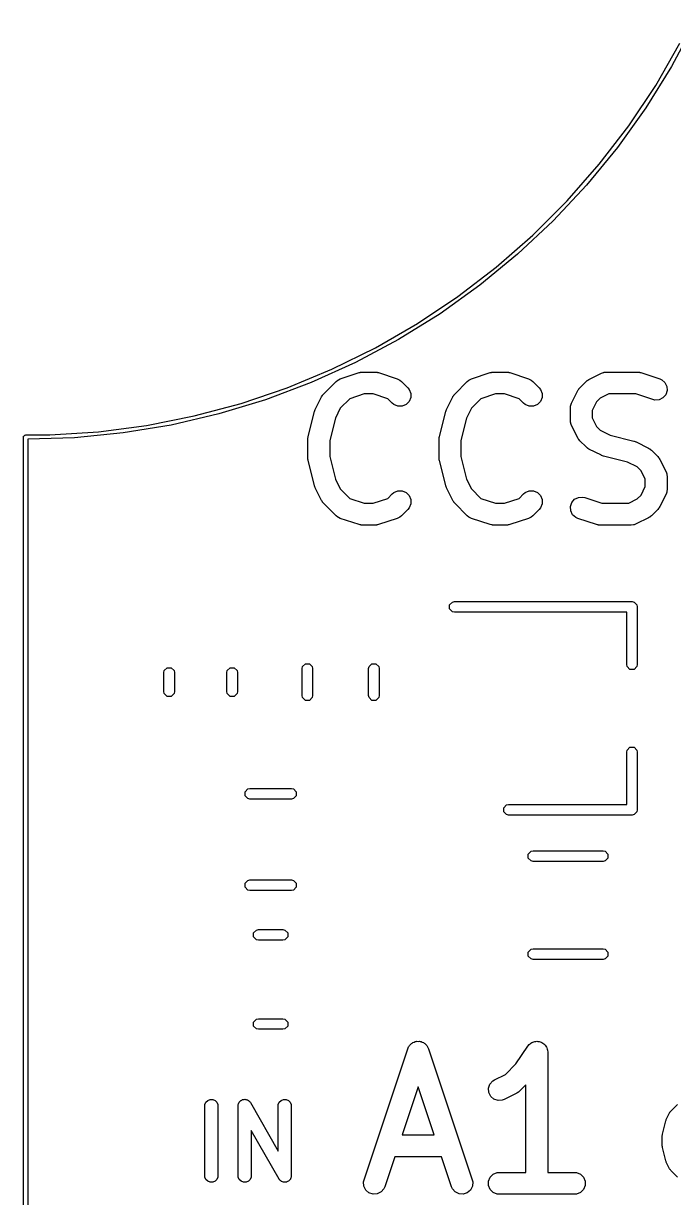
# Model space of a CAD drawing. Extents: x 89 to 178, y -115 to -57.
# Drawn here: x 88.97 to 96.4, y -74.19 to -60.77 of the extents above; entities that cross this region are included whole.
import ezdxf

# ---------------------------------------------------------------- set-up
doc = ezdxf.new("R2010")
doc.units = 0
doc.layers.add('BLACK', color=7, linetype='CONTINUOUS')

msp = doc.modelspace()

# ---------------------------------------------------------------- linework, layer by layer
at = {"layer": 'BLACK', "linetype": 'CONTINUOUS'}
for p, q in [((96.64584, -60.770511), (96.382867, -61.2625)), ((96.200844, -61.477772), (96.478287, -60.997227)), ((96.382867, -61.2625), (96.088278, -61.736236)), ((95.892566, -61.939143), (96.200844, -61.477772)), ((96.088278, -61.736236), (95.763337, -62.189691)), ((95.554773, -62.379363), (95.892566, -61.939143)), ((95.763337, -62.189691), (95.409434, -62.620923)), ((95.188912, -62.796548), (95.554773, -62.379363)), ((95.409434, -62.620923), (95.028085, -63.028085)), ((94.796548, -63.188912), (95.188912, -62.796548)), ((95.028085, -63.028085), (94.620923, -63.409434)), ((94.379363, -63.554773), (94.796548, -63.188912)), ((94.620923, -63.409434), (94.189691, -63.763337)), ((93.939143, -63.892566), (94.379363, -63.554773)), ((94.189691, -63.763337), (93.736236, -64.088278)), ((93.477772, -64.200844), (93.939143, -63.892566)), ((93.736236, -64.088278), (93.2625, -64.382867)), ((92.997227, -64.478287), (93.477772, -64.200844)), ((93.2625, -64.382867), (92.770511, -64.64584)), ((92.499566, -64.723706), (92.997227, -64.478287)), ((92.770511, -64.64584), (92.262376, -64.876073)), ((91.986918, -64.936052), (92.499566, -64.723706)), ((92.596372, -64.833772), (92.810658, -64.762343)), ((92.810658, -64.762343), (92.822751, -64.759593)), ((92.822751, -64.759593), (92.825801, -64.75833)), ((92.825801, -64.75833), (92.830222, -64.757894)), ((92.830222, -64.757894), (92.834552, -64.75691)), ((92.834552, -64.75691), (92.837843, -64.757143)), ((92.837843, -64.757143), (92.850187, -64.755928)), ((92.850187, -64.755928), (92.993044, -64.755928)), ((92.993044, -64.755928), (93.005387, -64.757143)), ((93.005387, -64.757143), (93.008678, -64.75691)), ((93.008678, -64.75691), (93.013007, -64.757894)), ((93.013007, -64.757894), (93.01743, -64.75833)), ((93.01743, -64.75833), (93.02048, -64.759593)), ((93.02048, -64.759593), (93.032573, -64.762343)), ((93.032573, -64.762343), (93.246858, -64.833772)), ((94.096372, -64.833772), (94.310658, -64.762343)), ((94.310658, -64.762343), (94.322751, -64.759593)), ((94.322751, -64.759593), (94.325801, -64.75833)), ((94.325801, -64.75833), (94.330222, -64.757894)), ((94.330222, -64.757894), (94.334552, -64.75691)), ((94.334552, -64.75691), (94.337843, -64.757143)), ((94.337843, -64.757143), (94.350187, -64.755928)), ((94.350187, -64.755928), (94.493044, -64.755928)), ((94.493044, -64.755928), (94.505387, -64.757143)), ((94.505387, -64.757143), (94.508678, -64.75691)), ((94.508678, -64.75691), (94.513007, -64.757894)), ((94.513007, -64.757894), (94.51743, -64.75833)), ((94.51743, -64.75833), (94.52048, -64.759593)), ((94.52048, -64.759593), (94.532573, -64.762343)), ((94.532573, -64.762343), (94.746858, -64.833772)), ((95.437142, -64.840554), (95.579999, -64.769125)), ((95.579999, -64.769125), (95.602884, -64.760367)), ((95.602884, -64.760367), (95.607366, -64.760048)), ((95.607366, -64.760048), (95.611515, -64.75833)), ((95.611515, -64.75833), (95.635901, -64.755928)), ((95.635901, -64.755928), (95.993044, -64.755928)), ((95.993044, -64.755928), (96.005387, -64.757143)), ((96.005387, -64.757143), (96.008678, -64.75691)), ((96.008678, -64.75691), (96.013007, -64.757894)), ((96.013007, -64.757894), (96.01743, -64.75833)), ((96.01743, -64.75833), (96.02048, -64.759593)), ((96.02048, -64.759593), (96.032573, -64.762343)), ((96.032573, -64.762343), (96.246858, -64.833772)), ((91.461481, -65.114414), (91.986918, -64.936052)), ((92.262376, -64.876073), (91.740271, -65.072579)), ((92.404656, -65.006826), (92.547512, -64.863969)), ((92.547512, -64.863969), (92.566454, -64.848424)), ((92.566454, -64.848424), (92.570603, -64.846705)), ((92.570603, -64.846705), (92.573997, -64.843762)), ((92.573997, -64.843762), (92.596372, -64.833772)), ((93.246858, -64.833772), (93.269233, -64.843762)), ((93.269233, -64.843762), (93.272626, -64.846705)), ((93.272626, -64.846705), (93.276776, -64.848424)), ((93.276776, -64.848424), (93.295718, -64.863969)), ((93.295718, -64.863969), (93.367146, -64.935396)), ((93.367146, -64.935396), (93.382691, -64.954338)), ((93.382691, -64.954338), (93.401356, -64.999398)), ((93.904656, -65.006826), (94.047512, -64.863969)), ((94.047512, -64.863969), (94.066454, -64.848424)), ((94.066454, -64.848424), (94.070603, -64.846705)), ((94.070603, -64.846705), (94.073997, -64.843762)), ((94.073997, -64.843762), (94.096372, -64.833772)), ((94.746858, -64.833772), (94.769233, -64.843762)), ((94.769233, -64.843762), (94.772626, -64.846705)), ((94.772626, -64.846705), (94.776776, -64.848424)), ((94.776776, -64.848424), (94.795718, -64.863969)), ((94.795718, -64.863969), (94.867146, -64.935396)), ((94.867146, -64.935396), (94.882691, -64.954338)), ((94.882691, -64.954338), (94.901356, -64.999398)), ((95.309812, -64.967883), (95.316418, -64.957388)), ((95.316418, -64.957388), (95.317682, -64.954338)), ((95.317682, -64.954338), (95.3205, -64.950903)), ((95.3205, -64.950903), (95.322866, -64.947146)), ((95.322866, -64.947146), (95.325357, -64.944984)), ((95.325357, -64.944984), (95.333227, -64.935396)), ((95.333227, -64.935396), (95.404656, -64.863968)), ((95.404656, -64.863968), (95.414244, -64.856099)), ((95.414244, -64.856099), (95.416405, -64.853608)), ((95.416405, -64.853608), (95.420161, -64.851243)), ((95.420161, -64.851243), (95.423598, -64.848423)), ((95.423598, -64.848423), (95.426649, -64.847159)), ((95.426649, -64.847159), (95.437142, -64.840554)), ((96.246858, -64.833772), (96.269233, -64.843762)), ((96.269233, -64.843762), (96.306079, -64.875717)), ((96.306079, -64.875717), (96.327891, -64.919342)), ((96.327891, -64.919342), (96.331348, -64.967991)), ((91.740271, -65.072579), (91.206432, -65.234518)), ((92.309812, -65.182169), (92.381241, -65.039312)), ((92.381241, -65.039312), (92.387848, -65.028815)), ((92.387848, -65.028815), (92.389111, -65.025768)), ((92.389111, -65.025768), (92.391927, -65.022336)), ((92.391927, -65.022336), (92.394295, -65.018575)), ((92.394295, -65.018575), (92.396789, -65.016411)), ((92.396789, -65.016411), (92.404656, -65.006826)), ((92.703424, -65.06161), (92.595775, -65.169258)), ((92.87047, -65.005928), (92.703424, -65.06161)), ((92.97276, -65.005928), (92.87047, -65.005928)), ((93.139807, -65.06161), (92.97276, -65.005928)), ((93.190369, -65.112173), (93.139807, -65.06161)), ((93.382691, -65.093231), (93.348204, -65.127718)), ((93.401356, -65.048171), (93.382691, -65.093231)), ((93.401356, -64.999398), (93.401356, -65.048171)), ((93.809812, -65.182169), (93.881241, -65.039312)), ((93.881241, -65.039312), (93.887848, -65.028815)), ((93.887848, -65.028815), (93.889111, -65.025768)), ((93.889111, -65.025768), (93.891927, -65.022336)), ((93.891927, -65.022336), (93.894295, -65.018575)), ((93.894295, -65.018575), (93.896789, -65.016411)), ((93.896789, -65.016411), (93.904656, -65.006826)), ((94.203424, -65.06161), (94.095775, -65.169258)), ((94.37047, -65.005928), (94.203424, -65.06161)), ((94.47276, -65.005928), (94.37047, -65.005928)), ((94.639807, -65.06161), (94.47276, -65.005928)), ((94.690369, -65.112173), (94.639807, -65.06161)), ((94.882691, -65.093231), (94.848204, -65.127718)), ((94.901356, -65.048171), (94.882691, -65.093231)), ((94.901356, -64.999398), (94.901356, -65.048171)), ((95.238383, -65.110741), (95.309812, -64.967883)), ((95.524346, -65.09783), (95.475187, -65.19615)), ((95.567089, -65.055088), (95.524346, -65.09783)), ((95.665409, -65.005928), (95.567089, -65.055088)), ((95.97276, -65.005928), (95.665409, -65.005928)), ((96.167801, -65.070942), (95.97276, -65.005928)), ((96.191695, -65.076375), (96.167801, -65.070942)), ((96.240345, -65.072918), (96.191695, -65.076375)), ((96.283969, -65.051106), (96.240345, -65.072918)), ((96.315925, -65.014261), (96.283969, -65.051106)), ((96.331348, -64.967991), (96.315925, -65.014261)), ((90.925502, -65.258029), (91.461481, -65.114414)), ((92.228919, -65.493468), (92.300347, -65.207754)), ((92.300347, -65.207754), (92.30099, -65.205954)), ((92.30099, -65.205954), (92.301054, -65.205055)), ((92.301054, -65.205055), (92.304936, -65.194908)), ((92.304936, -65.194908), (92.308592, -65.184679)), ((92.308592, -65.184679), (92.309128, -65.183954)), ((92.309128, -65.183954), (92.309812, -65.182169)), ((92.595775, -65.169258), (92.539555, -65.281698)), ((93.209311, -65.127718), (93.190369, -65.112173)), ((93.254371, -65.146383), (93.209311, -65.127718)), ((93.303144, -65.146383), (93.254371, -65.146383)), ((93.348204, -65.127718), (93.303144, -65.146383)), ((93.728919, -65.493468), (93.800347, -65.207754)), ((93.800347, -65.207754), (93.80099, -65.205954)), ((93.80099, -65.205954), (93.801054, -65.205055)), ((93.801054, -65.205055), (93.804936, -65.194908)), ((93.804936, -65.194908), (93.808592, -65.184679)), ((93.808592, -65.184679), (93.809128, -65.183954)), ((93.809128, -65.183954), (93.809812, -65.182169)), ((94.095775, -65.169258), (94.039555, -65.281698)), ((94.709311, -65.127718), (94.690369, -65.112173)), ((94.754371, -65.146383), (94.709311, -65.127718)), ((94.803144, -65.146383), (94.754371, -65.146383)), ((94.848204, -65.127718), (94.803144, -65.146383)), ((95.225187, -65.166642), (95.227589, -65.142256)), ((95.225187, -65.3095), (95.225187, -65.166642)), ((95.227589, -65.142256), (95.229307, -65.138107)), ((95.229307, -65.138107), (95.229626, -65.133626)), ((95.229626, -65.133626), (95.238383, -65.110741)), ((95.475187, -65.19615), (95.475187, -65.279991)), ((89.83114, -65.438709), (90.381279, -65.366282)), ((90.663145, -65.361195), (90.112736, -65.452067)), ((90.381279, -65.366282), (90.925502, -65.258029)), ((91.206432, -65.234518), (90.663145, -65.361195)), ((92.539555, -65.281698), (92.475187, -65.539173)), ((94.039555, -65.281698), (93.975187, -65.539173)), ((95.227589, -65.333886), (95.225187, -65.3095)), ((95.229307, -65.338034), (95.227589, -65.333886)), ((95.229626, -65.342516), (95.229307, -65.338034)), ((95.238383, -65.365401), (95.229626, -65.342516)), ((95.309812, -65.508259), (95.238383, -65.365401)), ((95.475187, -65.279991), (95.524346, -65.378311)), ((88.975, -65.5), (88.976224, -65.493846)), ((88.975, -106.5), (88.975, -65.5)), ((88.976224, -65.492275), (88.976654, -65.491682)), ((88.976224, -65.493846), (88.976224, -65.492275)), ((88.976654, -65.491682), (88.976903, -65.490433)), ((88.976903, -65.490433), (88.979312, -65.488023)), ((88.979312, -65.488023), (88.985305, -65.479775)), ((88.985305, -65.479775), (88.988646, -65.478689)), ((88.988646, -65.478689), (88.990433, -65.476903)), ((88.990433, -65.476903), (88.994144, -65.476903)), ((88.994144, -65.476903), (89, -65.475)), ((89, -65.475), (89.277443, -65.475)), ((89.277443, -65.475), (89.83114, -65.438709)), ((90.112736, -65.452067), (89.557562, -65.506747)), ((92.226684, -65.50858), (92.227589, -65.499399)), ((92.227589, -65.499399), (92.228293, -65.497697)), ((92.228293, -65.497697), (92.228919, -65.493468)), ((93.726684, -65.50858), (93.727589, -65.499399)), ((93.727589, -65.499399), (93.728293, -65.497697)), ((93.728293, -65.497697), (93.728919, -65.493468)), ((95.524346, -65.378311), (95.567089, -65.421053)), ((95.567089, -65.421053), (95.679528, -65.477273)), ((95.679528, -65.477273), (95.951932, -65.545374)), ((89.557562, -65.506747), (89.025, -65.524181)), ((89.025, -65.524181), (89.025, -106.475818)), ((92.225187, -65.523785), (92.225606, -65.51953)), ((92.225187, -65.738071), (92.225187, -65.523785)), ((92.225335, -65.517709), (92.226684, -65.50858)), ((92.225606, -65.51953), (92.225335, -65.517709)), ((92.475187, -65.539173), (92.475187, -65.722682)), ((93.725187, -65.523785), (93.725606, -65.51953)), ((93.725187, -65.738071), (93.725187, -65.523785)), ((93.725335, -65.517709), (93.726684, -65.50858)), ((93.725606, -65.51953), (93.725335, -65.517709)), ((93.975187, -65.539173), (93.975187, -65.722682)), ((95.316418, -65.518753), (95.309812, -65.508259)), ((95.317682, -65.521804), (95.316418, -65.518753)), ((95.3205, -65.525238), (95.317682, -65.521804)), ((95.322866, -65.528996), (95.3205, -65.525238)), ((95.325357, -65.531157), (95.322866, -65.528996)), ((95.333227, -65.540746), (95.325357, -65.531157)), ((95.404656, -65.612174), (95.333227, -65.540746)), ((95.414244, -65.620042), (95.404656, -65.612174)), ((95.416405, -65.622534), (95.414244, -65.620042)), ((95.420161, -65.624898), (95.416405, -65.622534)), ((95.423598, -65.627719), (95.420161, -65.624898)), ((95.426649, -65.628982), (95.423598, -65.627719)), ((95.437142, -65.635588), (95.426649, -65.628982)), ((95.579999, -65.707017), (95.437142, -65.635588)), ((95.951932, -65.545374), (95.953731, -65.546017)), ((95.953731, -65.546017), (95.954631, -65.546081)), ((95.954631, -65.546081), (95.964777, -65.549963)), ((95.964777, -65.549963), (95.975007, -65.553619)), ((95.975007, -65.553619), (95.975731, -65.554155)), ((95.975731, -65.554155), (95.977517, -65.554839)), ((95.977517, -65.554839), (96.120375, -65.626268)), ((96.120375, -65.626268), (96.130869, -65.632874)), ((96.130869, -65.632874), (96.13392, -65.634138)), ((96.13392, -65.634138), (96.137354, -65.636956)), ((92.225606, -65.742325), (92.225187, -65.738071)), ((92.225335, -65.744147), (92.225606, -65.742325)), ((92.226684, -65.753275), (92.225335, -65.744147)), ((92.227589, -65.762457), (92.226684, -65.753275)), ((92.228293, -65.764158), (92.227589, -65.762457)), ((92.228919, -65.768388), (92.228293, -65.764158)), ((92.300347, -66.054102), (92.228919, -65.768388)), ((92.475187, -65.722682), (92.539555, -65.980157)), ((93.725606, -65.742325), (93.725187, -65.738071)), ((93.725335, -65.744147), (93.725606, -65.742325)), ((93.726684, -65.753275), (93.725335, -65.744147)), ((93.727589, -65.762457), (93.726684, -65.753275)), ((93.728293, -65.764158), (93.727589, -65.762457)), ((93.728919, -65.768388), (93.728293, -65.764158)), ((93.800347, -66.054102), (93.728919, -65.768388)), ((93.975187, -65.722682), (94.039555, -65.980157)), ((95.581784, -65.7077), (95.579999, -65.707017)), ((95.582509, -65.708237), (95.581784, -65.7077)), ((95.592729, -65.711889), (95.582509, -65.708237)), ((95.602884, -65.715775), (95.592729, -65.711889)), ((95.603784, -65.715839), (95.602884, -65.715775)), ((95.605584, -65.716482), (95.603784, -65.715839)), ((95.877988, -65.784582), (95.605584, -65.716482)), ((96.137354, -65.636956), (96.141112, -65.639322)), ((96.141112, -65.639322), (96.143273, -65.641813)), ((96.143273, -65.641813), (96.152862, -65.649683)), ((96.152862, -65.649683), (96.22429, -65.721112)), ((96.22429, -65.721112), (96.232158, -65.7307)), ((96.232158, -65.7307), (96.23465, -65.732861)), ((96.23465, -65.732861), (96.237014, -65.736617)), ((96.237014, -65.736617), (96.239835, -65.740054)), ((96.239835, -65.740054), (96.241098, -65.743105)), ((96.241098, -65.743105), (96.247704, -65.753598)), ((96.247704, -65.753598), (96.319133, -65.896455)), ((95.990426, -65.840801), (95.877988, -65.784582)), ((96.033169, -65.883545), (95.990426, -65.840801)), ((96.08233, -65.981865), (96.033169, -65.883545)), ((96.319133, -65.896455), (96.327891, -65.91934)), ((92.539555, -65.980157), (92.595774, -66.092596)), ((94.039555, -65.980157), (94.095774, -66.092596)), ((96.08233, -66.065705), (96.08233, -65.981865)), ((96.327891, -65.91934), (96.328209, -65.923822)), ((96.328209, -65.923822), (96.329928, -65.927971)), ((96.329928, -65.927971), (96.33233, -65.952357)), ((96.33233, -65.952357), (96.33233, -66.095214)), ((92.30099, -66.055901), (92.300347, -66.054102)), ((92.301054, -66.056801), (92.30099, -66.055901)), ((92.304936, -66.066947), (92.301054, -66.056801)), ((92.308592, -66.077177), (92.304936, -66.066947)), ((92.309128, -66.077901), (92.308592, -66.077177)), ((92.309812, -66.079687), (92.309128, -66.077901)), ((92.381241, -66.222544), (92.309812, -66.079687)), ((92.595774, -66.092596), (92.703423, -66.200245)), ((93.139807, -66.200245), (93.190369, -66.149683)), ((93.190369, -66.149683), (93.209311, -66.134138)), ((93.209311, -66.134138), (93.25437, -66.115473)), ((93.25437, -66.115473), (93.303144, -66.115473)), ((93.303144, -66.115473), (93.348204, -66.134137)), ((93.348204, -66.134137), (93.382691, -66.168624)), ((93.382691, -66.168624), (93.401356, -66.213684)), ((93.80099, -66.055901), (93.800347, -66.054102)), ((93.801054, -66.056801), (93.80099, -66.055901)), ((93.804936, -66.066947), (93.801054, -66.056801)), ((93.808592, -66.077177), (93.804936, -66.066947)), ((93.809128, -66.077901), (93.808592, -66.077177)), ((93.809812, -66.079687), (93.809128, -66.077901)), ((93.881241, -66.222544), (93.809812, -66.079687)), ((94.095774, -66.092596), (94.203423, -66.200245)), ((94.639807, -66.200245), (94.690369, -66.149683)), ((94.690369, -66.149683), (94.709311, -66.134138)), ((94.709311, -66.134138), (94.75437, -66.115473)), ((94.75437, -66.115473), (94.803144, -66.115473)), ((94.803144, -66.115473), (94.848204, -66.134137)), ((94.848204, -66.134137), (94.882691, -66.168624)), ((94.882691, -66.168624), (94.901356, -66.213684)), ((95.990427, -66.206767), (96.033169, -66.164025)), ((96.033169, -66.164025), (96.08233, -66.065705)), ((96.319133, -66.151116), (96.247704, -66.293973)), ((96.327891, -66.128231), (96.319133, -66.151116)), ((96.328209, -66.123748), (96.327891, -66.128231)), ((96.329928, -66.1196), (96.328209, -66.123748)), ((96.33233, -66.095214), (96.329928, -66.1196)), ((92.387846, -66.233036), (92.381241, -66.222544)), ((92.38911, -66.236088), (92.387846, -66.233036)), ((92.39193, -66.239524), (92.38911, -66.236088)), ((92.394295, -66.243281), (92.39193, -66.239524)), ((92.396786, -66.245441), (92.394295, -66.243281)), ((92.404655, -66.25503), (92.396786, -66.245441)), ((92.547512, -66.397888), (92.404655, -66.25503)), ((92.703423, -66.200245), (92.870473, -66.255928)), ((92.870473, -66.255928), (92.972758, -66.255928)), ((92.972758, -66.255928), (93.139807, -66.200245)), ((93.401356, -66.262457), (93.382692, -66.307517)), ((93.401356, -66.213684), (93.401356, -66.262457)), ((93.887846, -66.233036), (93.881241, -66.222544)), ((93.88911, -66.236088), (93.887846, -66.233036)), ((93.89193, -66.239524), (93.88911, -66.236088)), ((93.894295, -66.243281), (93.89193, -66.239524)), ((93.896786, -66.245441), (93.894295, -66.243281)), ((93.904655, -66.25503), (93.896786, -66.245441)), ((94.047512, -66.397888), (93.904655, -66.25503)), ((94.203423, -66.200245), (94.370473, -66.255928)), ((94.370473, -66.255928), (94.472758, -66.255928)), ((94.472758, -66.255928), (94.639807, -66.200245)), ((94.901356, -66.262457), (94.882692, -66.307517)), ((94.901356, -66.213684), (94.901356, -66.262457)), ((95.226169, -66.293866), (95.241592, -66.247597)), ((95.229626, -66.342516), (95.226169, -66.293866)), ((95.241592, -66.247597), (95.273547, -66.210751)), ((95.273547, -66.210751), (95.317171, -66.188939)), ((95.317171, -66.188939), (95.365821, -66.185482)), ((95.365821, -66.185482), (95.389715, -66.190914)), ((95.389715, -66.190914), (95.584759, -66.255928)), ((95.584759, -66.255928), (95.892106, -66.255928)), ((95.892106, -66.255928), (95.990427, -66.206767)), ((96.241098, -66.304465), (96.239835, -66.307517)), ((96.247704, -66.293973), (96.241098, -66.304465)), ((92.566454, -66.413433), (92.547512, -66.397888)), ((92.570605, -66.415152), (92.566454, -66.413433)), ((92.573998, -66.418095), (92.570605, -66.415152)), ((92.596373, -66.428086), (92.573998, -66.418095)), ((92.810659, -66.499514), (92.596373, -66.428086)), ((93.246858, -66.428086), (93.032572, -66.499514)), ((93.269233, -66.418095), (93.246858, -66.428086)), ((93.272625, -66.415152), (93.269233, -66.418095)), ((93.276777, -66.413433), (93.272625, -66.415152)), ((93.295719, -66.397888), (93.276777, -66.413433)), ((93.367147, -66.326459), (93.295719, -66.397888)), ((93.382692, -66.307517), (93.367147, -66.326459)), ((94.066454, -66.413433), (94.047512, -66.397888)), ((94.070605, -66.415152), (94.066454, -66.413433)), ((94.073998, -66.418095), (94.070605, -66.415152)), ((94.096373, -66.428086), (94.073998, -66.418095)), ((94.310659, -66.499514), (94.096373, -66.428086)), ((94.746858, -66.428086), (94.532572, -66.499514)), ((94.769233, -66.418095), (94.746858, -66.428086)), ((94.772625, -66.415152), (94.769233, -66.418095)), ((94.776777, -66.413433), (94.772625, -66.415152)), ((94.795719, -66.397888), (94.776777, -66.413433)), ((94.867147, -66.326459), (94.795719, -66.397888)), ((94.882692, -66.307517), (94.867147, -66.326459)), ((95.251438, -66.38614), (95.229626, -66.342516)), ((95.288284, -66.418095), (95.251438, -66.38614)), ((95.310659, -66.428086), (95.288284, -66.418095)), ((95.524945, -66.499514), (95.310659, -66.428086)), ((96.120374, -66.421304), (95.977516, -66.492732)), ((96.130872, -66.414695), (96.120374, -66.421304)), ((96.13392, -66.413433), (96.130872, -66.414695)), ((96.13735, -66.410617), (96.13392, -66.413433)), ((96.141112, -66.40825), (96.13735, -66.410617)), ((96.143276, -66.405754), (96.141112, -66.40825)), ((96.152862, -66.397888), (96.143276, -66.405754)), ((96.22429, -66.326459), (96.152862, -66.397888)), ((96.232158, -66.31687), (96.22429, -66.326459)), ((96.23465, -66.31471), (96.232158, -66.31687)), ((96.237014, -66.310953), (96.23465, -66.31471)), ((96.239835, -66.307517), (96.237014, -66.310953)), ((92.822752, -66.502263), (92.810659, -66.499514)), ((92.825801, -66.503526), (92.822752, -66.502263)), ((92.830222, -66.503961), (92.825801, -66.503526)), ((92.834553, -66.504946), (92.830222, -66.503961)), ((92.837843, -66.504712), (92.834553, -66.504946)), ((92.850187, -66.505928), (92.837843, -66.504712)), ((92.993044, -66.505928), (92.850187, -66.505928)), ((93.005387, -66.504712), (92.993044, -66.505928)), ((93.008678, -66.504946), (93.005387, -66.504712)), ((93.013008, -66.503961), (93.008678, -66.504946)), ((93.01743, -66.503526), (93.013008, -66.503961)), ((93.020478, -66.502263), (93.01743, -66.503526)), ((93.032572, -66.499514), (93.020478, -66.502263)), ((94.322752, -66.502263), (94.310659, -66.499514)), ((94.325801, -66.503526), (94.322752, -66.502263)), ((94.330222, -66.503961), (94.325801, -66.503526)), ((94.334553, -66.504946), (94.330222, -66.503961)), ((94.337843, -66.504712), (94.334553, -66.504946)), ((94.350187, -66.505928), (94.337843, -66.504712)), ((94.493044, -66.505928), (94.350187, -66.505928)), ((94.505387, -66.504712), (94.493044, -66.505928)), ((94.508678, -66.504946), (94.505387, -66.504712)), ((94.513008, -66.503961), (94.508678, -66.504946)), ((94.51743, -66.503526), (94.513008, -66.503961)), ((94.520478, -66.502263), (94.51743, -66.503526)), ((94.532572, -66.499514), (94.520478, -66.502263)), ((95.537038, -66.502263), (95.524945, -66.499514)), ((95.540087, -66.503526), (95.537038, -66.502263)), ((95.544508, -66.503961), (95.540087, -66.503526)), ((95.548839, -66.504946), (95.544508, -66.503961)), ((95.552129, -66.504712), (95.548839, -66.504946)), ((95.564473, -66.505928), (95.552129, -66.504712)), ((95.921615, -66.505928), (95.564473, -66.505928)), ((95.946001, -66.503526), (95.921615, -66.505928)), ((95.95015, -66.501807), (95.946001, -66.503526)), ((95.95463, -66.501489), (95.95015, -66.501807)), ((95.977516, -66.492732), (95.95463, -66.501489)), ((93.877039, -67.384567), (93.9, -67.38)), ((93.9, -67.38), (95.93, -67.38)), ((95.93, -67.38), (95.952961, -67.384567)), ((93.844567, -67.417039), (93.877039, -67.384567)), ((93.844567, -67.462961), (93.844567, -67.417039)), ((93.877039, -67.495433), (93.844567, -67.462961)), ((93.9, -67.5), (93.877039, -67.495433)), ((95.87, -67.5), (93.9, -67.5)), ((95.87, -68.1), (95.87, -67.5)), ((95.952961, -67.384567), (95.985433, -67.417039)), ((95.985433, -67.417039), (95.99, -67.44)), ((95.99, -67.44), (95.99, -68.1)), ((90.58, -68.192164), (90.584567, -68.169203)), ((90.584567, -68.169203), (90.617039, -68.136731)), ((90.617039, -68.136731), (90.662961, -68.136731)), ((90.662961, -68.136731), (90.695433, -68.169203)), ((90.695433, -68.169203), (90.7, -68.192164)), ((91.3, -68.192164), (91.304567, -68.169203)), ((91.304567, -68.169203), (91.337039, -68.136731)), ((91.337039, -68.136731), (91.382961, -68.136731)), ((91.382961, -68.136731), (91.415433, -68.169203)), ((91.415433, -68.169203), (91.42, -68.192164)), ((92.16, -68.146359), (92.164567, -68.123398)), ((92.16, -68.453641), (92.16, -68.146359)), ((92.164567, -68.123398), (92.197039, -68.090926)), ((92.197039, -68.090926), (92.242961, -68.090926)), ((92.242961, -68.090926), (92.275433, -68.123398)), ((92.275433, -68.123398), (92.28, -68.146359)), ((92.28, -68.146359), (92.28, -68.453641)), ((92.92, -68.146359), (92.924567, -68.123398)), ((92.92, -68.453641), (92.92, -68.146359)), ((92.924567, -68.123398), (92.957039, -68.090926)), ((92.957039, -68.090926), (93.002961, -68.090926)), ((93.002961, -68.090926), (93.035433, -68.123398)), ((93.035433, -68.123398), (93.04, -68.146359)), ((93.04, -68.146359), (93.04, -68.453641)), ((95.874567, -68.122961), (95.87, -68.1)), ((95.907039, -68.155433), (95.874567, -68.122961)), ((95.952961, -68.155433), (95.907039, -68.155433)), ((95.985433, -68.122961), (95.952961, -68.155433)), ((95.99, -68.1), (95.985433, -68.122961)), ((90.58, -68.407836), (90.58, -68.192164)), ((90.7, -68.192164), (90.7, -68.407836)), ((91.3, -68.407836), (91.3, -68.192164)), ((91.42, -68.192164), (91.42, -68.407836)), ((90.584567, -68.430797), (90.58, -68.407836)), ((90.617039, -68.463269), (90.584567, -68.430797)), ((90.695433, -68.430797), (90.662961, -68.463269)), ((90.7, -68.407836), (90.695433, -68.430797)), ((91.304567, -68.430797), (91.3, -68.407836)), ((91.337039, -68.463269), (91.304567, -68.430797)), ((91.415433, -68.430797), (91.382961, -68.463269)), ((91.42, -68.407836), (91.415433, -68.430797)), ((92.164567, -68.476602), (92.16, -68.453641)), ((92.28, -68.453641), (92.275433, -68.476602)), ((92.924567, -68.476602), (92.92, -68.453641)), ((93.04, -68.453641), (93.035433, -68.476602)), ((90.662961, -68.463269), (90.617039, -68.463269)), ((91.382961, -68.463269), (91.337039, -68.463269)), ((92.197039, -68.509074), (92.164567, -68.476602)), ((92.242961, -68.509074), (92.197039, -68.509074)), ((92.275433, -68.476602), (92.242961, -68.509074)), ((92.957039, -68.509074), (92.924567, -68.476602)), ((93.002961, -68.509074), (92.957039, -68.509074)), ((93.035433, -68.476602), (93.002961, -68.509074)), ((95.87, -69.1), (95.874567, -69.077039)), ((95.87, -69.7), (95.87, -69.1)), ((95.874567, -69.077039), (95.907039, -69.044567)), ((95.907039, -69.044567), (95.952961, -69.044567)), ((95.952961, -69.044567), (95.985433, -69.077039)), ((95.985433, -69.077039), (95.99, -69.1)), ((95.99, -69.1), (95.99, -69.76)), ((91.507309, -69.554539), (91.539781, -69.522067)), ((91.539781, -69.522067), (91.562742, -69.5175)), ((91.562742, -69.5175), (92.037258, -69.5175)), ((92.037258, -69.5175), (92.060219, -69.522067)), ((92.060219, -69.522067), (92.092691, -69.554539)), ((91.507309, -69.600461), (91.507309, -69.554539)), ((91.539781, -69.632933), (91.507309, -69.600461)), ((91.562742, -69.6375), (91.539781, -69.632933)), ((92.037258, -69.6375), (91.562742, -69.6375)), ((92.060219, -69.632933), (92.037258, -69.6375)), ((92.092691, -69.600461), (92.060219, -69.632933)), ((92.092691, -69.554539), (92.092691, -69.600461)), ((94.464567, -69.737039), (94.497039, -69.704567)), ((94.464567, -69.782961), (94.464567, -69.737039)), ((94.497039, -69.815433), (94.464567, -69.782961)), ((94.497039, -69.704567), (94.52, -69.7)), ((94.52, -69.7), (95.87, -69.7)), ((95.985433, -69.782961), (95.952961, -69.815433)), ((95.99, -69.76), (95.985433, -69.782961)), ((94.52, -69.82), (94.497039, -69.815433)), ((95.93, -69.82), (94.52, -69.82)), ((95.952961, -69.815433), (95.93, -69.82)), ((94.744945, -70.267039), (94.777417, -70.234567)), ((94.744945, -70.312961), (94.744945, -70.267039)), ((94.777417, -70.345433), (94.744945, -70.312961)), ((94.777417, -70.234567), (94.800378, -70.23)), ((94.800378, -70.23), (95.599622, -70.23)), ((95.599622, -70.23), (95.622583, -70.234567)), ((95.622583, -70.234567), (95.655055, -70.267039)), ((95.655055, -70.312961), (95.622583, -70.345433)), ((95.655055, -70.267039), (95.655055, -70.312961)), ((94.800378, -70.35), (94.777417, -70.345433)), ((95.599622, -70.35), (94.800378, -70.35)), ((95.622583, -70.345433), (95.599622, -70.35)), ((91.507309, -70.599539), (91.539781, -70.567067)), ((91.507309, -70.645461), (91.507309, -70.599539)), ((91.539781, -70.567067), (91.562742, -70.5625)), ((91.562742, -70.5625), (92.037258, -70.5625)), ((92.037258, -70.5625), (92.060219, -70.567067)), ((92.060219, -70.567067), (92.092691, -70.599539)), ((92.092691, -70.599539), (92.092691, -70.645461)), ((91.539781, -70.677933), (91.507309, -70.645461)), ((91.562742, -70.6825), (91.539781, -70.677933)), ((92.037258, -70.6825), (91.562742, -70.6825)), ((92.060219, -70.677933), (92.037258, -70.6825)), ((92.092691, -70.645461), (92.060219, -70.677933)), ((91.603987, -71.167039), (91.636459, -71.134567)), ((91.636459, -71.134567), (91.65942, -71.13)), ((91.65942, -71.13), (91.94058, -71.13)), ((91.94058, -71.13), (91.963541, -71.134567)), ((91.963541, -71.134567), (91.996013, -71.167039)), ((91.603987, -71.212961), (91.603987, -71.167039)), ((91.636459, -71.245433), (91.603987, -71.212961)), ((91.65942, -71.25), (91.636459, -71.245433)), ((91.94058, -71.25), (91.65942, -71.25)), ((91.963541, -71.245433), (91.94058, -71.25)), ((91.996013, -71.212961), (91.963541, -71.245433)), ((91.996013, -71.167039), (91.996013, -71.212961)), ((94.744945, -71.387039), (94.777417, -71.354567)), ((94.744945, -71.432961), (94.744945, -71.387039)), ((94.777417, -71.354567), (94.800378, -71.35)), ((94.800378, -71.35), (95.599622, -71.35)), ((95.599622, -71.35), (95.622583, -71.354567)), ((95.622583, -71.354567), (95.655055, -71.387039)), ((95.655055, -71.387039), (95.655055, -71.432961)), ((94.777417, -71.465433), (94.744945, -71.432961)), ((94.800378, -71.47), (94.777417, -71.465433)), ((95.599622, -71.47), (94.800378, -71.47)), ((95.622583, -71.465433), (95.599622, -71.47)), ((95.655055, -71.432961), (95.622583, -71.465433)), ((91.603987, -72.187039), (91.636459, -72.154567)), ((91.603987, -72.232961), (91.603987, -72.187039)), ((91.636459, -72.154567), (91.65942, -72.15)), ((91.65942, -72.15), (91.94058, -72.15)), ((91.94058, -72.15), (91.963541, -72.154567)), ((91.963541, -72.154567), (91.996013, -72.187039)), ((91.996013, -72.187039), (91.996013, -72.232961)), ((91.636459, -72.265433), (91.603987, -72.232961)), ((91.65942, -72.27), (91.636459, -72.265433)), ((91.94058, -72.27), (91.65942, -72.27)), ((91.963541, -72.265433), (91.94058, -72.27)), ((91.996013, -72.232961), (91.963541, -72.265433)), ((93.36713, -72.491399), (93.37712, -72.469024)), ((93.37712, -72.469024), (93.382971, -72.462276)), ((93.382971, -72.462276), (93.386966, -72.454288)), ((93.386966, -72.454288), (93.398805, -72.44402)), ((93.398805, -72.44402), (93.409075, -72.432179)), ((93.409075, -72.432179), (93.417065, -72.428183)), ((93.417065, -72.428183), (93.423812, -72.422333)), ((93.423812, -72.422333), (93.438679, -72.417377)), ((93.438679, -72.417377), (93.4527, -72.410367)), ((93.4527, -72.410367), (93.461609, -72.409733)), ((93.461609, -72.409733), (93.470081, -72.40691)), ((93.470081, -72.40691), (93.485715, -72.40802)), ((93.485715, -72.40802), (93.501349, -72.40691)), ((93.501349, -72.40691), (93.50982, -72.409733)), ((93.50982, -72.409733), (93.51873, -72.410367)), ((93.51873, -72.410367), (93.532749, -72.417376)), ((93.532749, -72.417376), (93.547619, -72.422333)), ((93.547619, -72.422333), (93.554366, -72.428184)), ((93.554366, -72.428184), (93.562355, -72.432179)), ((93.562355, -72.432179), (93.572622, -72.444018)), ((93.572622, -72.444018), (93.584464, -72.454288)), ((93.584464, -72.454288), (93.588459, -72.462279)), ((93.588459, -72.462279), (93.59431, -72.469025)), ((93.59431, -72.469025), (93.6043, -72.4914)), ((94.602861, -72.665575), (94.738851, -72.46159)), ((94.738851, -72.46159), (94.738906, -72.461522)), ((94.738906, -72.461522), (94.738923, -72.461482)), ((94.738923, -72.461482), (94.739013, -72.461391)), ((94.739013, -72.461391), (94.754376, -72.442632)), ((94.754376, -72.442632), (94.76466, -72.435744)), ((94.76466, -72.435744), (94.773411, -72.426994)), ((94.773411, -72.426994), (94.784725, -72.422307)), ((94.784725, -72.422307), (94.794901, -72.415493)), ((94.794901, -72.415493), (94.807037, -72.413065)), ((94.807037, -72.413065), (94.818471, -72.40833)), ((94.818471, -72.40833), (94.830717, -72.40833)), ((94.830717, -72.40833), (94.842727, -72.405928)), ((94.842727, -72.405928), (94.854869, -72.40833)), ((94.854869, -72.40833), (94.867243, -72.40833)), ((94.867243, -72.40833), (94.878556, -72.413015)), ((94.878556, -72.413015), (94.890572, -72.415393)), ((94.890572, -72.415393), (94.90087, -72.422258)), ((94.90087, -72.422258), (94.912303, -72.426994)), ((94.912303, -72.426994), (94.920962, -72.435653)), ((94.920962, -72.435653), (94.931153, -72.442447)), ((94.931153, -72.442447), (94.93804, -72.452731)), ((94.93804, -72.452731), (94.946791, -72.461482)), ((94.946791, -72.461482), (94.951476, -72.472794)), ((94.951476, -72.472794), (94.958292, -72.482971)), ((92.86713, -73.9914), (93.36713, -72.491399)), ((93.6043, -72.4914), (94.1043, -73.9914)), ((94.958292, -72.482971), (94.960719, -72.495109)), ((94.960719, -72.495109), (94.965455, -72.506542)), ((94.965455, -72.506542), (94.967831, -72.530669)), ((94.967831, -72.530669), (94.967857, -72.530797)), ((94.967857, -72.530797), (94.967848, -72.53084)), ((94.967848, -72.53084), (94.967857, -72.530928)), ((94.967857, -72.530928), (94.967857, -73.905928)), ((94.483098, -72.785339), (94.602861, -72.665575)), ((94.305691, -72.897596), (94.337647, -72.860751)), ((94.337647, -72.860751), (94.358384, -72.847697)), ((94.358384, -72.847697), (94.483098, -72.785339)), ((93.485714, -72.926211), (93.302, -73.477357)), ((93.66943, -73.477357), (93.485714, -72.926211)), ((94.290267, -72.943867), (94.305691, -72.897596)), ((94.293725, -72.992516), (94.290267, -72.943867)), ((94.315537, -73.036139), (94.293725, -72.992516)), ((94.613045, -72.999874), (94.470188, -73.071303)), ((94.623541, -72.993266), (94.613045, -72.999874)), ((94.626589, -72.992004), (94.623541, -72.993266)), ((94.63002, -72.989187), (94.626589, -72.992004)), ((94.633782, -72.98682), (94.63002, -72.989187)), ((94.635945, -72.984325), (94.633782, -72.98682)), ((94.645531, -72.976459), (94.635945, -72.984325)), ((94.717857, -72.904133), (94.645531, -72.976459)), ((94.717857, -73.905928), (94.717857, -72.904133)), ((91.047745, -73.144295), (91.049186, -73.129663)), ((91.047745, -73.944295), (91.047745, -73.144295)), ((91.049186, -73.129663), (91.060385, -73.102627)), ((91.060385, -73.102627), (91.081077, -73.081935)), ((91.081077, -73.081935), (91.108113, -73.070736)), ((91.108113, -73.070736), (91.137377, -73.070736)), ((91.137377, -73.070736), (91.164413, -73.081935)), ((91.164413, -73.081935), (91.185105, -73.102627)), ((91.185105, -73.102627), (91.196304, -73.129663)), ((91.196304, -73.129663), (91.197745, -73.144295)), ((91.197745, -73.144295), (91.197745, -73.944295)), ((91.428697, -73.144295), (91.429067, -73.140531)), ((91.428697, -73.944295), (91.428697, -73.144295)), ((91.42888, -73.139056), (91.429401, -73.137145)), ((91.429067, -73.140531), (91.42888, -73.139056)), ((91.429401, -73.137145), (91.430138, -73.129663)), ((91.430138, -73.129663), (91.433955, -73.120447)), ((91.433955, -73.120447), (91.43658, -73.110824)), ((91.43658, -73.110824), (91.439507, -73.107043)), ((91.439507, -73.107043), (91.441337, -73.102627)), ((91.441337, -73.102627), (91.448387, -73.095576)), ((91.448387, -73.095576), (91.454497, -73.087687)), ((91.454497, -73.087687), (91.45865, -73.085313)), ((91.45865, -73.085313), (91.462029, -73.081935)), ((91.462029, -73.081935), (91.471241, -73.078118)), ((91.471241, -73.078118), (91.479906, -73.073168)), ((91.479906, -73.073168), (91.484649, -73.072565)), ((91.484649, -73.072565), (91.489065, -73.070736)), ((91.489065, -73.070736), (91.499039, -73.070736)), ((91.499039, -73.070736), (91.508936, -73.069478)), ((91.508936, -73.069478), (91.513548, -73.070736)), ((91.513548, -73.070736), (91.518329, -73.070736)), ((91.518329, -73.070736), (91.527544, -73.074553)), ((91.527544, -73.074553), (91.537168, -73.077178)), ((91.537168, -73.077178), (91.540948, -73.080105)), ((91.540948, -73.080105), (91.545365, -73.081935)), ((91.545365, -73.081935), (91.552415, -73.088985)), ((91.552415, -73.088985), (91.560305, -73.095095)), ((91.560305, -73.095095), (91.564657, -73.101227)), ((91.564657, -73.101227), (91.566057, -73.102627)), ((91.566057, -73.102627), (91.566626, -73.104001)), ((91.566626, -73.104001), (91.568815, -73.107085)), ((91.568815, -73.107085), (91.88584, -73.661878)), ((91.88584, -73.144295), (91.887281, -73.129663)), ((91.88584, -73.661878), (91.88584, -73.144295)), ((91.887281, -73.129663), (91.89848, -73.102627)), ((91.89848, -73.102627), (91.919172, -73.081935)), ((91.919172, -73.081935), (91.946208, -73.070736)), ((91.946208, -73.070736), (91.975472, -73.070736)), ((91.975472, -73.070736), (92.002508, -73.081935)), ((92.002508, -73.081935), (92.0232, -73.102627)), ((92.0232, -73.102627), (92.034399, -73.129663)), ((92.034399, -73.129663), (92.03584, -73.144295)), ((92.03584, -73.144295), (92.03584, -73.944295)), ((94.352382, -73.068095), (94.315537, -73.036139)), ((94.398653, -73.083519), (94.352382, -73.068095)), ((94.447302, -73.080061), (94.398653, -73.083519)), ((94.470188, -73.071303), (94.447302, -73.080061)), ((96.374222, -73.205547), (96.450412, -73.129357)), ((96.322078, -73.30123), (96.360173, -73.225039)), ((96.360173, -73.225039), (96.364137, -73.218739)), ((96.364137, -73.218739), (96.364895, -73.216912)), ((96.364895, -73.216912), (96.366583, -73.214855)), ((96.366583, -73.214855), (96.368005, -73.212596)), ((96.368005, -73.212596), (96.369503, -73.211296)), ((96.369503, -73.211296), (96.374222, -73.205547)), ((96.278303, -73.468961), (96.316399, -73.31658)), ((96.316399, -73.31658), (96.316784, -73.3155)), ((96.316784, -73.3155), (96.316823, -73.314962)), ((96.316823, -73.314962), (96.319147, -73.308886)), ((96.319147, -73.308886), (96.321346, -73.302735)), ((96.321346, -73.302735), (96.321668, -73.302299)), ((96.321668, -73.302299), (96.322078, -73.30123)), ((91.895722, -73.981505), (91.578697, -73.426711)), ((91.578697, -73.426711), (91.578697, -73.944295)), ((93.302, -73.477357), (93.66943, -73.477357)), ((96.276064, -73.487152), (96.276315, -73.484598)), ((96.276064, -73.601438), (96.276064, -73.487152)), ((96.276153, -73.483506), (96.276962, -73.478031)), ((96.276315, -73.484598), (96.276153, -73.483506)), ((96.276962, -73.478031), (96.277505, -73.47252)), ((96.277505, -73.47252), (96.277927, -73.471499)), ((96.277927, -73.471499), (96.278303, -73.468961)), ((96.276315, -73.603991), (96.276064, -73.601438)), ((96.276153, -73.605084), (96.276315, -73.603991)), ((96.276962, -73.610558), (96.276153, -73.605084)), ((96.277505, -73.61607), (96.276962, -73.610558)), ((96.277927, -73.61709), (96.277505, -73.61607)), ((96.278303, -73.619629), (96.277927, -73.61709)), ((96.316399, -73.77201), (96.278303, -73.619629)), ((93.218666, -73.727357), (93.1043, -74.070456)), ((93.752763, -73.727357), (93.218666, -73.727357)), ((93.86713, -74.070457), (93.752763, -73.727357)), ((96.316784, -73.773089), (96.316399, -73.77201)), ((96.316823, -73.773628), (96.316784, -73.773089)), ((96.319147, -73.779703), (96.316823, -73.773628)), ((96.321346, -73.785855), (96.319147, -73.779703)), ((96.321668, -73.78629), (96.321346, -73.785855)), ((96.322078, -73.78736), (96.321668, -73.78629)), ((96.360173, -73.86355), (96.322078, -73.78736)), ((91.049186, -73.958927), (91.047745, -73.944295)), ((91.197745, -73.944295), (91.196304, -73.958927)), ((91.430138, -73.958927), (91.428697, -73.944295)), ((91.578697, -73.944295), (91.577256, -73.958927)), ((92.035135, -73.951444), (92.034399, -73.958927)), ((92.035657, -73.949534), (92.035135, -73.951444)), ((92.03584, -73.944295), (92.035469, -73.948058)), ((92.035469, -73.948058), (92.035657, -73.949534)), ((94.310352, -73.961482), (94.34484, -73.926994)), ((94.34484, -73.926994), (94.3899, -73.90833)), ((94.3899, -73.90833), (94.414286, -73.905928)), ((94.414286, -73.905928), (94.717857, -73.905928)), ((94.967857, -73.905928), (95.271429, -73.905928)), ((95.271429, -73.905928), (95.295815, -73.90833)), ((95.295815, -73.90833), (95.340875, -73.926994)), ((95.340875, -73.926994), (95.375363, -73.961482)), ((96.364136, -73.869846), (96.360173, -73.86355)), ((96.364894, -73.871676), (96.364136, -73.869846)), ((96.366583, -73.873734), (96.364894, -73.871676)), ((96.368005, -73.875993), (96.366583, -73.873734)), ((96.369503, -73.877292), (96.368005, -73.875993)), ((96.374222, -73.883042), (96.369503, -73.877292)), ((96.450412, -73.959233), (96.374222, -73.883042)), ((91.060385, -73.985963), (91.049186, -73.958927)), ((91.081077, -74.006655), (91.060385, -73.985963)), ((91.108113, -74.017854), (91.081077, -74.006655)), ((91.137377, -74.017854), (91.108113, -74.017854)), ((91.164413, -74.006655), (91.137377, -74.017854)), ((91.185105, -73.985963), (91.164413, -74.006655)), ((91.196304, -73.958927), (91.185105, -73.985963)), ((91.441337, -73.985963), (91.430138, -73.958927)), ((91.462029, -74.006655), (91.441337, -73.985963)), ((91.489065, -74.017854), (91.462029, -74.006655)), ((91.518329, -74.017854), (91.489065, -74.017854)), ((91.545365, -74.006655), (91.518329, -74.017854)), ((91.566057, -73.985963), (91.545365, -74.006655)), ((91.577256, -73.958927), (91.566057, -73.985963)), ((91.89791, -73.984588), (91.895722, -73.981505)), ((91.89848, -73.985963), (91.89791, -73.984588)), ((91.899879, -73.987362), (91.89848, -73.985963)), ((91.904232, -73.993495), (91.899879, -73.987362)), ((91.91212, -73.999603), (91.904232, -73.993495)), ((91.919172, -74.006655), (91.91212, -73.999603)), ((91.92359, -74.008485), (91.919172, -74.006655)), ((91.92737, -74.011412), (91.92359, -74.008485)), ((91.936991, -74.014036), (91.92737, -74.011412)), ((91.946208, -74.017854), (91.936991, -74.014036)), ((91.950989, -74.017854), (91.946208, -74.017854)), ((91.955601, -74.019112), (91.950989, -74.017854)), ((91.965498, -74.017854), (91.955601, -74.019112)), ((91.975472, -74.017854), (91.965498, -74.017854)), ((91.979887, -74.016024), (91.975472, -74.017854)), ((91.984631, -74.015422), (91.979887, -74.016024)), ((91.993295, -74.010471), (91.984631, -74.015422)), ((92.002508, -74.006655), (91.993295, -74.010471)), ((92.005886, -74.003276), (92.002508, -74.006655)), ((92.01004, -74.000903), (92.005886, -74.003276)), ((92.016149, -73.993013), (92.01004, -74.000903)), ((92.0232, -73.985963), (92.016149, -73.993013)), ((92.025029, -73.981546), (92.0232, -73.985963)), ((92.027957, -73.977766), (92.025029, -73.981546)), ((92.030581, -73.968142), (92.027957, -73.977766)), ((92.034399, -73.958927), (92.030581, -73.968142)), ((92.861697, -74.015294), (92.86713, -73.9914)), ((92.865154, -74.063943), (92.861697, -74.015294)), ((92.886966, -74.107568), (92.865154, -74.063943)), ((93.1043, -74.070456), (93.09431, -74.092831)), ((93.87712, -74.092832), (93.86713, -74.070457)), ((94.106276, -74.063944), (94.084464, -74.107568)), ((94.1043, -73.9914), (94.109733, -74.015294)), ((94.109733, -74.015294), (94.106276, -74.063944)), ((94.291688, -74.006542), (94.310352, -73.961482)), ((94.291688, -74.055314), (94.291688, -74.006542)), ((94.310352, -74.100374), (94.291688, -74.055314)), ((95.375363, -73.961482), (95.394027, -74.006542)), ((95.394027, -74.055314), (95.375363, -74.100374)), ((95.394027, -74.006542), (95.394027, -74.055314)), ((92.923812, -74.139523), (92.886966, -74.107568)), ((92.970081, -74.154946), (92.923812, -74.139523)), ((93.01873, -74.151489), (92.970081, -74.154946)), ((93.062355, -74.129677), (93.01873, -74.151489)), ((93.09431, -74.092831), (93.062355, -74.129677)), ((93.909075, -74.129677), (93.87712, -74.092832)), ((93.9527, -74.151489), (93.909075, -74.129677)), ((94.001349, -74.154946), (93.9527, -74.151489)), ((94.047619, -74.139523), (94.001349, -74.154946)), ((94.084464, -74.107568), (94.047619, -74.139523)), ((94.34484, -74.134862), (94.310352, -74.100374)), ((94.3899, -74.153526), (94.34484, -74.134862)), ((94.414286, -74.155928), (94.3899, -74.153526)), ((95.271429, -74.155928), (94.414286, -74.155928)), ((95.295815, -74.153526), (95.271429, -74.155928)), ((95.340875, -74.134862), (95.295815, -74.153526)), ((95.375363, -74.100374), (95.340875, -74.134862))]:
    msp.add_line(p, q, dxfattribs=at)

doc.saveas('drawing.dxf')
